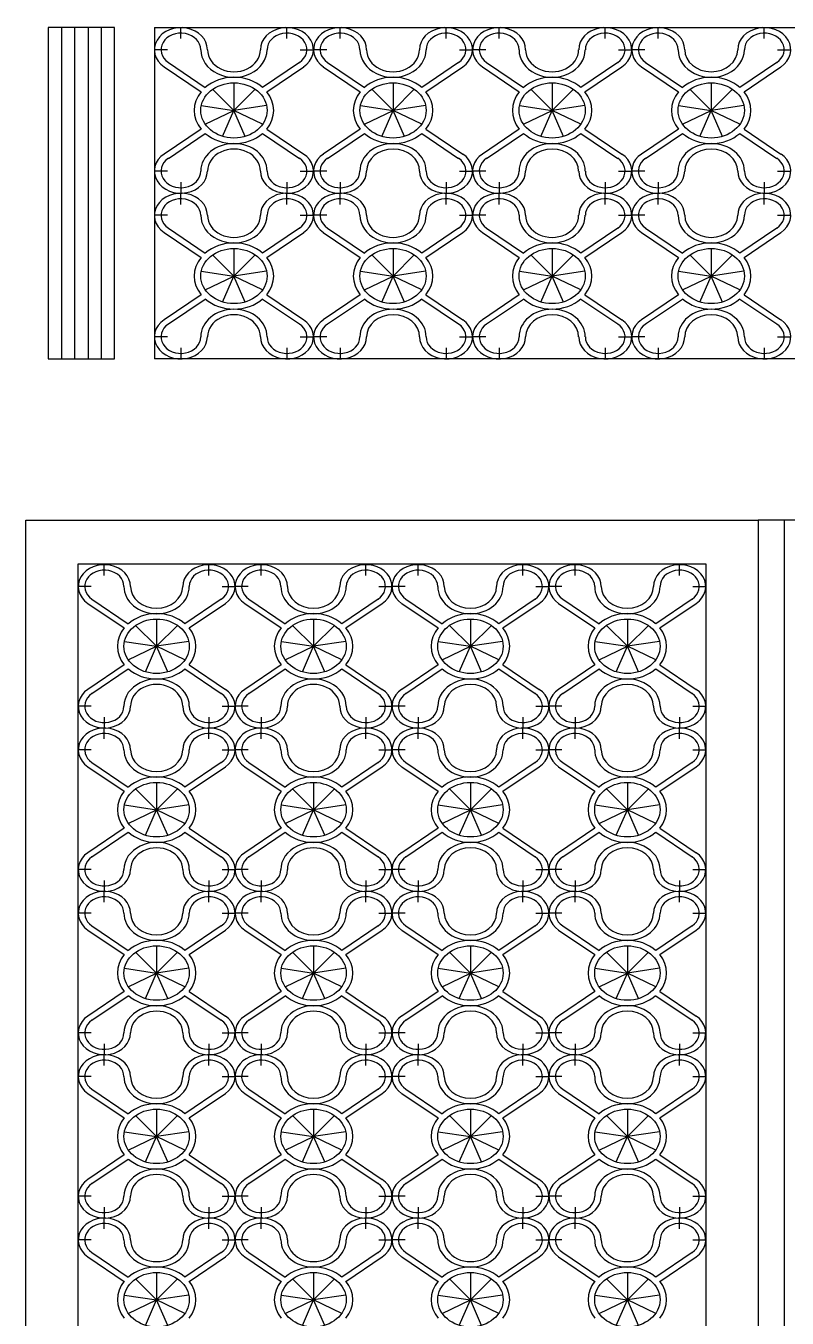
# Model space of a CAD drawing. Extents: x 12262 to 40734, y 30451 to 49613.
# Drawn here: x 34366 to 35240, y 32898 to 34382 of the extents above; entities that cross this region are included whole.
import ezdxf

# ---------------------------------------------------------------- set-up
doc = ezdxf.new("R2010")
doc.units = 0
doc.header["$LTSCALE"] = 0.85
doc.header["$MEASUREMENT"] = 0
doc.layers.get('0').update_dxf_attribs({"linetype": 'CONTINUOUS'})

# ---------------------------------------------------------------- blocks, each defined once
blk = doc.blocks.new('A$C53AA72E0')
for p, q in [((25.7, 2541.4), (25.7, 2161.2)), ((101.8, 2541.4), (25.7, 2541.4)), ((41, 2541.4), (41, 2161.2)), ((56.2, 2161.2), (56.2, 2541.4)), ((71.4, 2541.4), (71.4, 2161.2)), ((86.6, 2161.2), (86.6, 2541.4)), ((101.8, 2161.2), (101.8, 2541.4)), ((147.4, 2541.4), (1607.6, 2541.4)), ((147.4, 2541.4), (147.4, 2161.2)), ((177.8, 2528.8), (177.8, 2541.4)), ((299.5, 2528.8), (299.5, 2541.4)), ((360.4, 2528.8), (360.4, 2541.4)), ((482, 2528.8), (482, 2541.4)), ((542.9, 2528.8), (542.9, 2541.4)), ((664.6, 2528.8), (664.6, 2541.4)), ((725.4, 2528.8), (725.4, 2541.4)), ((847.1, 2528.8), (847.1, 2541.4)), ((162.6, 2516.1), (147.4, 2516.1)), ((314.7, 2516.1), (329.9, 2516.1)), ((345.2, 2516.1), (329.9, 2516.1)), ((497.3, 2516.1), (512.5, 2516.1)), ((527.7, 2516.1), (512.5, 2516.1)), ((679.8, 2516.1), (695, 2516.1)), ((710.2, 2516.1), (695, 2516.1)), ((862.3, 2516.1), (877.5, 2516.1)), ((158.7, 2496.4), (201, 2467.8)), ((163.5, 2501.3), (205.8, 2472.7)), ((313.9, 2501.3), (271.6, 2472.7)), ((276.4, 2467.8), (318.7, 2496.4)), ((341.2, 2496.4), (383.5, 2467.8)), ((346, 2501.3), (388.3, 2472.7)), ((496.4, 2501.3), (454.1, 2472.7)), ((458.9, 2467.8), (501.2, 2496.4)), ((523.7, 2496.4), (566, 2467.8)), ((528.5, 2501.3), (570.8, 2472.7)), ((678.9, 2501.3), (636.6, 2472.7)), ((641.4, 2467.8), (683.7, 2496.4)), ((706.2, 2496.4), (748.5, 2467.8)), ((711, 2501.3), (753.3, 2472.7)), ((861.5, 2501.3), (819.2, 2472.7)), ((823.9, 2467.8), (866.2, 2496.4)), ((238.7, 2478.1), (238.7, 2446.4)), ((421.2, 2478.1), (421.2, 2446.4)), ((603.7, 2478.1), (603.7, 2446.4)), ((786.2, 2478.1), (786.2, 2446.4)), ((214.2, 2470.7), (238.7, 2446.4)), ((263.1, 2470.7), (238.7, 2446.4)), ((396.8, 2470.7), (421.2, 2446.4)), ((445.6, 2470.7), (421.2, 2446.4)), ((579.3, 2470.7), (603.7, 2446.4)), ((628.2, 2470.7), (603.7, 2446.4)), ((761.8, 2470.7), (786.2, 2446.4)), ((810.7, 2470.7), (786.2, 2446.4)), ((201.2, 2451.9), (238.7, 2446.4)), ((276.1, 2451.9), (238.7, 2446.4)), ((383.8, 2451.9), (421.2, 2446.4)), ((458.6, 2451.9), (421.2, 2446.4)), ((566.3, 2451.9), (603.7, 2446.4)), ((641.2, 2451.9), (603.7, 2446.4)), ((748.8, 2451.9), (786.2, 2446.4)), ((823.7, 2451.9), (786.2, 2446.4)), ((205.7, 2430.5), (238.7, 2446.4)), ((225.7, 2416.6), (238.7, 2446.4)), ((251.7, 2416.6), (238.7, 2446.4)), ((271.6, 2430.5), (238.7, 2446.4)), ((388.3, 2430.5), (421.2, 2446.4)), ((408.2, 2416.6), (421.2, 2446.4)), ((454.1, 2430.5), (421.2, 2446.4)), ((434.2, 2416.6), (421.2, 2446.4)), ((570.8, 2430.5), (603.7, 2446.4)), ((590.7, 2416.6), (603.7, 2446.4)), ((616.7, 2416.6), (603.7, 2446.4)), ((636.7, 2430.5), (603.7, 2446.4)), ((753.3, 2430.5), (786.2, 2446.4)), ((773.2, 2416.6), (786.2, 2446.4)), ((819.2, 2430.5), (786.2, 2446.4)), ((799.2, 2416.6), (786.2, 2446.4)), ((201, 2425), (158.7, 2396.3)), ((163.5, 2391.4), (205.8, 2420)), ((271.6, 2420), (313.9, 2391.4)), ((276.4, 2425), (318.7, 2396.3)), ((383.5, 2425), (341.2, 2396.3)), ((346, 2391.4), (388.3, 2420)), ((454.1, 2420), (496.4, 2391.4)), ((458.9, 2425), (501.2, 2396.3)), ((566, 2425), (523.7, 2396.3)), ((528.5, 2391.4), (570.8, 2420)), ((636.6, 2420), (678.9, 2391.4)), ((641.4, 2425), (683.7, 2396.3)), ((748.5, 2425), (706.2, 2396.3)), ((711, 2391.4), (753.3, 2420)), ((819.2, 2420), (861.5, 2391.4)), ((823.9, 2425), (866.2, 2396.3)), ((162.6, 2376.7), (147.4, 2376.7)), ((314.7, 2376.7), (329.9, 2376.7)), ((345.2, 2376.7), (329.9, 2376.7)), ((497.3, 2376.7), (512.5, 2376.7)), ((527.7, 2376.7), (512.5, 2376.7)), ((679.8, 2376.7), (695, 2376.7)), ((710.2, 2376.7), (695, 2376.7)), ((862.3, 2376.7), (877.5, 2376.7)), ((177.8, 2364), (177.8, 2351.3)), ((299.5, 2364), (299.5, 2351.3)), ((360.4, 2364), (360.4, 2351.3)), ((482, 2364), (482, 2351.3)), ((542.9, 2364), (542.9, 2351.3)), ((664.6, 2364), (664.6, 2351.3)), ((725.4, 2364), (725.4, 2351.3)), ((847.1, 2364), (847.1, 2351.3)), ((177.8, 2338.6), (177.8, 2351.3)), ((299.5, 2338.6), (299.5, 2351.3)), ((360.4, 2338.6), (360.4, 2351.3)), ((482, 2338.6), (482, 2351.3)), ((542.9, 2338.6), (542.9, 2351.3)), ((664.6, 2338.6), (664.6, 2351.3)), ((725.4, 2338.6), (725.4, 2351.3)), ((847.1, 2338.6), (847.1, 2351.3)), ((162.6, 2326), (147.4, 2326)), ((314.7, 2326), (329.9, 2326)), ((345.2, 2326), (329.9, 2326)), ((497.3, 2326), (512.5, 2326)), ((527.7, 2326), (512.5, 2326)), ((679.8, 2326), (695, 2326)), ((710.2, 2326), (695, 2326)), ((862.3, 2326), (877.5, 2326)), ((158.7, 2306.3), (201, 2277.7)), ((163.5, 2311.2), (205.8, 2282.6)), ((313.9, 2311.2), (271.6, 2282.6)), ((276.4, 2277.7), (318.7, 2306.3)), ((341.2, 2306.3), (383.5, 2277.7)), ((346, 2311.2), (388.3, 2282.6)), ((496.4, 2311.2), (454.1, 2282.6)), ((458.9, 2277.7), (501.2, 2306.3)), ((523.7, 2306.3), (566, 2277.7)), ((528.5, 2311.2), (570.8, 2282.6)), ((678.9, 2311.2), (636.6, 2282.6)), ((641.4, 2277.7), (683.7, 2306.3)), ((706.2, 2306.3), (748.5, 2277.7)), ((711, 2311.2), (753.3, 2282.6)), ((861.5, 2311.2), (819.2, 2282.6)), ((823.9, 2277.7), (866.2, 2306.3)), ((238.7, 2287.9), (238.7, 2256.3)), ((421.2, 2287.9), (421.2, 2256.3)), ((603.7, 2287.9), (603.7, 2256.3)), ((786.2, 2287.9), (786.2, 2256.3)), ((214.2, 2280.5), (238.7, 2256.3)), ((263.1, 2280.5), (238.7, 2256.3)), ((396.8, 2280.5), (421.2, 2256.3)), ((445.6, 2280.5), (421.2, 2256.3)), ((579.3, 2280.5), (603.7, 2256.3)), ((628.2, 2280.5), (603.7, 2256.3)), ((761.8, 2280.5), (786.2, 2256.3)), ((810.7, 2280.5), (786.2, 2256.3)), ((201.2, 2261.8), (238.7, 2256.3)), ((205.7, 2240.4), (238.7, 2256.3)), ((225.7, 2226.5), (238.7, 2256.3)), ((276.1, 2261.8), (238.7, 2256.3)), ((271.6, 2240.4), (238.7, 2256.3)), ((251.7, 2226.5), (238.7, 2256.3)), ((383.8, 2261.8), (421.2, 2256.3)), ((388.3, 2240.4), (421.2, 2256.3)), ((408.2, 2226.5), (421.2, 2256.3)), ((458.6, 2261.8), (421.2, 2256.3)), ((454.1, 2240.4), (421.2, 2256.3)), ((434.2, 2226.5), (421.2, 2256.3)), ((566.3, 2261.8), (603.7, 2256.3)), ((570.8, 2240.4), (603.7, 2256.3)), ((590.7, 2226.5), (603.7, 2256.3)), ((641.2, 2261.8), (603.7, 2256.3)), ((636.7, 2240.4), (603.7, 2256.3)), ((616.7, 2226.5), (603.7, 2256.3)), ((748.8, 2261.8), (786.2, 2256.3)), ((753.3, 2240.4), (786.2, 2256.3)), ((773.2, 2226.5), (786.2, 2256.3)), ((823.7, 2261.8), (786.2, 2256.3)), ((819.2, 2240.4), (786.2, 2256.3)), ((799.2, 2226.5), (786.2, 2256.3)), ((201, 2234.8), (158.7, 2206.2)), ((163.5, 2201.3), (205.8, 2229.9)), ((271.6, 2229.9), (313.9, 2201.3)), ((276.4, 2234.8), (318.7, 2206.2)), ((383.5, 2234.8), (341.2, 2206.2)), ((346, 2201.3), (388.3, 2229.9)), ((454.1, 2229.9), (496.4, 2201.3)), ((458.9, 2234.8), (501.2, 2206.2)), ((566, 2234.8), (523.7, 2206.2)), ((528.5, 2201.3), (570.8, 2229.9)), ((636.6, 2229.9), (678.9, 2201.3)), ((641.4, 2234.8), (683.7, 2206.2)), ((748.5, 2234.8), (706.2, 2206.2)), ((711, 2201.3), (753.3, 2229.9)), ((819.2, 2229.9), (861.5, 2201.3)), ((823.9, 2234.8), (866.2, 2206.2)), ((162.6, 2186.5), (147.4, 2186.5)), ((314.7, 2186.5), (329.9, 2186.5)), ((345.2, 2186.5), (329.9, 2186.5)), ((497.3, 2186.5), (512.5, 2186.5)), ((527.7, 2186.5), (512.5, 2186.5)), ((679.8, 2186.5), (695, 2186.5)), ((710.2, 2186.5), (695, 2186.5)), ((862.3, 2186.5), (877.5, 2186.5)), ((177.8, 2173.9), (177.8, 2161.2)), ((299.5, 2173.9), (299.5, 2161.2)), ((360.4, 2173.9), (360.4, 2161.2)), ((482, 2173.9), (482, 2161.2)), ((542.9, 2173.9), (542.9, 2161.2)), ((664.6, 2173.9), (664.6, 2161.2)), ((725.4, 2173.9), (725.4, 2161.2)), ((847.1, 2173.9), (847.1, 2161.2)), ((25.7, 2161.2), (101.8, 2161.2)), ((1607.6, 2161.2), (147.4, 2161.2)), ((0, 0), (0, 1976.1)), ((0, 1976.1), (840, 1976.1)), ((840, 1976.1), (840, 0)), ((1740, 1976.1), (840, 1976.1)), ((870, 1976.1), (870, 0)), ((60, 50), (60, 1926.1)), ((60, 1926.1), (780, 1926.1)), ((90, 1912.5), (90, 1925)), ((210, 1912.5), (210, 1925)), ((270, 1912.5), (270, 1925)), ((390, 1912.5), (390, 1925)), ((450, 1912.5), (450, 1925)), ((570, 1912.5), (570, 1925)), ((630, 1912.5), (630, 1925)), ((750, 1912.5), (750, 1925)), ((780, 1926.1), (780, 50)), ((75, 1900), (60, 1900)), ((225, 1900), (240, 1900)), ((255, 1900), (240, 1900)), ((405, 1900), (420, 1900)), ((435, 1900), (420, 1900)), ((585, 1900), (600, 1900)), ((615, 1900), (600, 1900)), ((765, 1900), (780, 1900)), ((75.8, 1885.4), (117.5, 1857.2)), ((224.2, 1885.4), (182.5, 1857.2)), ((255.8, 1885.4), (297.5, 1857.2)), ((404.2, 1885.4), (362.5, 1857.2)), ((435.8, 1885.4), (477.5, 1857.2)), ((584.2, 1885.4), (542.5, 1857.2)), ((615.8, 1885.4), (657.5, 1857.2)), ((764.2, 1885.4), (722.5, 1857.2)), ((71.1, 1880.6), (112.8, 1852.4)), ((187.2, 1852.4), (228.9, 1880.6)), ((251.1, 1880.6), (292.8, 1852.4)), ((367.2, 1852.4), (408.9, 1880.6)), ((431.1, 1880.6), (472.8, 1852.4)), ((547.2, 1852.4), (588.9, 1880.6)), ((611.1, 1880.6), (652.8, 1852.4)), ((727.2, 1852.4), (768.9, 1880.6)), ((125.9, 1855.2), (150, 1831.3)), ((150, 1862.5), (150, 1831.3)), ((174.1, 1855.2), (150, 1831.3)), ((305.9, 1855.2), (330, 1831.3)), ((330, 1862.5), (330, 1831.3)), ((354.1, 1855.2), (330, 1831.3)), ((485.9, 1855.2), (510, 1831.3)), ((510, 1862.5), (510, 1831.3)), ((534.1, 1855.2), (510, 1831.3)), ((665.9, 1855.2), (690, 1831.3)), ((690, 1862.5), (690, 1831.3)), ((714.1, 1855.2), (690, 1831.3)), ((113.1, 1836.7), (150, 1831.3)), ((117.5, 1815.6), (150, 1831.3)), ((137.2, 1801.9), (150, 1831.3)), ((186.9, 1836.7), (150, 1831.3)), ((182.5, 1815.6), (150, 1831.3)), ((162.8, 1801.9), (150, 1831.3)), ((293.1, 1836.7), (330, 1831.3)), ((297.5, 1815.6), (330, 1831.3)), ((317.2, 1801.9), (330, 1831.3)), ((366.9, 1836.7), (330, 1831.3)), ((342.8, 1801.9), (330, 1831.3)), ((362.5, 1815.6), (330, 1831.3)), ((473.1, 1836.7), (510, 1831.3)), ((477.5, 1815.6), (510, 1831.3)), ((497.2, 1801.9), (510, 1831.3)), ((546.9, 1836.7), (510, 1831.3)), ((522.8, 1801.9), (510, 1831.3)), ((542.5, 1815.6), (510, 1831.3)), ((653.1, 1836.7), (690, 1831.3)), ((657.5, 1815.6), (690, 1831.3)), ((677.2, 1801.9), (690, 1831.3)), ((726.9, 1836.7), (690, 1831.3)), ((702.8, 1801.9), (690, 1831.3)), ((722.5, 1815.6), (690, 1831.3)), ((112.8, 1810.1), (71.1, 1781.9)), ((187.2, 1810.1), (228.9, 1781.9)), ((292.8, 1810.1), (251.1, 1781.9)), ((367.2, 1810.1), (408.9, 1781.9)), ((472.8, 1810.1), (431.1, 1781.9)), ((547.2, 1810.1), (588.9, 1781.9)), ((652.8, 1810.1), (611.1, 1781.9)), ((727.2, 1810.1), (768.9, 1781.9)), ((75.8, 1777.1), (117.5, 1805.3)), ((182.5, 1805.3), (224.2, 1777.1)), ((255.8, 1777.1), (297.5, 1805.3)), ((362.5, 1805.3), (404.2, 1777.1)), ((435.8, 1777.1), (477.5, 1805.3)), ((542.5, 1805.3), (584.2, 1777.1)), ((615.8, 1777.1), (657.5, 1805.3)), ((722.5, 1805.3), (764.2, 1777.1)), ((75, 1762.5), (60, 1762.5)), ((225, 1762.5), (240, 1762.5)), ((255, 1762.5), (240, 1762.5)), ((405, 1762.5), (420, 1762.5)), ((435, 1762.5), (420, 1762.5)), ((585, 1762.5), (600, 1762.5)), ((615, 1762.5), (600, 1762.5)), ((765, 1762.5), (780, 1762.5)), ((90, 1750), (90, 1737.5)), ((90, 1725), (90, 1737.5)), ((210, 1750), (210, 1737.5)), ((210, 1725), (210, 1737.5)), ((270, 1750), (270, 1737.5)), ((270, 1725), (270, 1737.5)), ((390, 1750), (390, 1737.5)), ((390, 1725), (390, 1737.5)), ((450, 1750), (450, 1737.5)), ((450, 1725), (450, 1737.5)), ((570, 1750), (570, 1737.5)), ((570, 1725), (570, 1737.5)), ((630, 1750), (630, 1737.5)), ((630, 1725), (630, 1737.5)), ((750, 1750), (750, 1737.5)), ((750, 1725), (750, 1737.5)), ((75, 1712.5), (60, 1712.5)), ((225, 1712.5), (240, 1712.5)), ((255, 1712.5), (240, 1712.5)), ((405, 1712.5), (420, 1712.5)), ((435, 1712.5), (420, 1712.5)), ((585, 1712.5), (600, 1712.5)), ((615, 1712.5), (600, 1712.5)), ((765, 1712.5), (780, 1712.5)), ((71.1, 1693.1), (112.8, 1664.9)), ((75.8, 1697.9), (117.5, 1669.7)), ((224.2, 1697.9), (182.5, 1669.7)), ((187.2, 1664.9), (228.9, 1693.1)), ((251.1, 1693.1), (292.8, 1664.9)), ((255.8, 1697.9), (297.5, 1669.7)), ((404.2, 1697.9), (362.5, 1669.7)), ((367.2, 1664.9), (408.9, 1693.1)), ((431.1, 1693.1), (472.8, 1664.9)), ((435.8, 1697.9), (477.5, 1669.7)), ((584.2, 1697.9), (542.5, 1669.7)), ((547.2, 1664.9), (588.9, 1693.1)), ((611.1, 1693.1), (652.8, 1664.9)), ((615.8, 1697.9), (657.5, 1669.7)), ((764.2, 1697.9), (722.5, 1669.7)), ((727.2, 1664.9), (768.9, 1693.1)), ((125.9, 1667.7), (150, 1643.8)), ((150, 1675), (150, 1643.8)), ((174.1, 1667.7), (150, 1643.8)), ((305.9, 1667.7), (330, 1643.8)), ((330, 1675), (330, 1643.8)), ((354.1, 1667.7), (330, 1643.8)), ((485.9, 1667.7), (510, 1643.8)), ((510, 1675), (510, 1643.8)), ((534.1, 1667.7), (510, 1643.8)), ((665.9, 1667.7), (690, 1643.8)), ((690, 1675), (690, 1643.8)), ((714.1, 1667.7), (690, 1643.8)), ((113.1, 1649.2), (150, 1643.8)), ((186.9, 1649.2), (150, 1643.8)), ((293.1, 1649.2), (330, 1643.8)), ((366.9, 1649.2), (330, 1643.8)), ((473.1, 1649.2), (510, 1643.8)), ((546.9, 1649.2), (510, 1643.8)), ((653.1, 1649.2), (690, 1643.8)), ((726.9, 1649.2), (690, 1643.8)), ((117.5, 1628.1), (150, 1643.8)), ((137.2, 1614.4), (150, 1643.8)), ((182.5, 1628.1), (150, 1643.8)), ((162.8, 1614.4), (150, 1643.8)), ((297.5, 1628.1), (330, 1643.8)), ((317.2, 1614.4), (330, 1643.8)), ((342.8, 1614.4), (330, 1643.8)), ((362.5, 1628.1), (330, 1643.8)), ((477.5, 1628.1), (510, 1643.8)), ((497.2, 1614.4), (510, 1643.8)), ((522.8, 1614.4), (510, 1643.8)), ((542.5, 1628.1), (510, 1643.8)), ((657.5, 1628.1), (690, 1643.8)), ((677.2, 1614.4), (690, 1643.8)), ((702.8, 1614.4), (690, 1643.8)), ((722.5, 1628.1), (690, 1643.8)), ((112.8, 1622.6), (71.1, 1594.4)), ((75.8, 1589.6), (117.5, 1617.8)), ((182.5, 1617.8), (224.2, 1589.6)), ((187.2, 1622.6), (228.9, 1594.4)), ((292.8, 1622.6), (251.1, 1594.4)), ((255.8, 1589.6), (297.5, 1617.8)), ((362.5, 1617.8), (404.2, 1589.6)), ((367.2, 1622.6), (408.9, 1594.4)), ((472.8, 1622.6), (431.1, 1594.4)), ((435.8, 1589.6), (477.5, 1617.8)), ((542.5, 1617.8), (584.2, 1589.6)), ((547.2, 1622.6), (588.9, 1594.4)), ((652.8, 1622.6), (611.1, 1594.4)), ((615.8, 1589.6), (657.5, 1617.8)), ((722.5, 1617.8), (764.2, 1589.6)), ((727.2, 1622.6), (768.9, 1594.4)), ((75, 1575), (60, 1575)), ((225, 1575), (240, 1575)), ((255, 1575), (240, 1575)), ((405, 1575), (420, 1575)), ((435, 1575), (420, 1575)), ((585, 1575), (600, 1575)), ((615, 1575), (600, 1575)), ((765, 1575), (780, 1575)), ((90, 1562.5), (90, 1550)), ((210, 1562.5), (210, 1550)), ((270, 1562.5), (270, 1550)), ((390, 1562.5), (390, 1550)), ((450, 1562.5), (450, 1550)), ((570, 1562.5), (570, 1550)), ((630, 1562.5), (630, 1550)), ((750, 1562.5), (750, 1550)), ((90, 1537.5), (90, 1550)), ((210, 1537.5), (210, 1550)), ((270, 1537.5), (270, 1550)), ((390, 1537.5), (390, 1550)), ((450, 1537.5), (450, 1550)), ((570, 1537.5), (570, 1550)), ((630, 1537.5), (630, 1550)), ((750, 1537.5), (750, 1550)), ((75, 1525), (60, 1525)), ((225, 1525), (240, 1525)), ((255, 1525), (240, 1525)), ((405, 1525), (420, 1525)), ((435, 1525), (420, 1525)), ((585, 1525), (600, 1525)), ((615, 1525), (600, 1525)), ((765, 1525), (780, 1525)), ((71.1, 1505.6), (112.8, 1477.4)), ((75.8, 1510.4), (117.5, 1482.2)), ((224.2, 1510.4), (182.5, 1482.2)), ((187.2, 1477.4), (228.9, 1505.6)), ((251.1, 1505.6), (292.8, 1477.4)), ((255.8, 1510.4), (297.5, 1482.2)), ((404.2, 1510.4), (362.5, 1482.2)), ((367.2, 1477.4), (408.9, 1505.6)), ((431.1, 1505.6), (472.8, 1477.4)), ((435.8, 1510.4), (477.5, 1482.2)), ((584.2, 1510.4), (542.5, 1482.2)), ((547.2, 1477.4), (588.9, 1505.6)), ((611.1, 1505.6), (652.8, 1477.4)), ((615.8, 1510.4), (657.5, 1482.2)), ((764.2, 1510.4), (722.5, 1482.2)), ((727.2, 1477.4), (768.9, 1505.6)), ((150, 1487.5), (150, 1456.3)), ((330, 1487.5), (330, 1456.3)), ((510, 1487.5), (510, 1456.3)), ((690, 1487.5), (690, 1456.3)), ((125.9, 1480.2), (150, 1456.3)), ((174.1, 1480.2), (150, 1456.3)), ((305.9, 1480.2), (330, 1456.3)), ((354.1, 1480.2), (330, 1456.3)), ((485.9, 1480.2), (510, 1456.3)), ((534.1, 1480.2), (510, 1456.3)), ((665.9, 1480.2), (690, 1456.3)), ((714.1, 1480.2), (690, 1456.3)), ((113.1, 1461.7), (150, 1456.3)), ((117.5, 1440.6), (150, 1456.3)), ((137.2, 1426.9), (150, 1456.3)), ((186.9, 1461.7), (150, 1456.3)), ((182.5, 1440.6), (150, 1456.3)), ((162.8, 1426.9), (150, 1456.3)), ((293.1, 1461.7), (330, 1456.3)), ((297.5, 1440.6), (330, 1456.3)), ((317.2, 1426.9), (330, 1456.3)), ((366.9, 1461.7), (330, 1456.3)), ((342.8, 1426.9), (330, 1456.3)), ((362.5, 1440.6), (330, 1456.3)), ((473.1, 1461.7), (510, 1456.3)), ((477.5, 1440.6), (510, 1456.3)), ((497.2, 1426.9), (510, 1456.3)), ((546.9, 1461.7), (510, 1456.3)), ((522.8, 1426.9), (510, 1456.3)), ((542.5, 1440.6), (510, 1456.3)), ((653.1, 1461.7), (690, 1456.3)), ((657.5, 1440.6), (690, 1456.3)), ((677.2, 1426.9), (690, 1456.3)), ((726.9, 1461.7), (690, 1456.3)), ((702.8, 1426.9), (690, 1456.3)), ((722.5, 1440.6), (690, 1456.3)), ((112.8, 1435.1), (71.1, 1406.9)), ((75.8, 1402.1), (117.5, 1430.3)), ((182.5, 1430.3), (224.2, 1402.1)), ((187.2, 1435.1), (228.9, 1406.9)), ((292.8, 1435.1), (251.1, 1406.9)), ((255.8, 1402.1), (297.5, 1430.3)), ((362.5, 1430.3), (404.2, 1402.1)), ((367.2, 1435.1), (408.9, 1406.9)), ((472.8, 1435.1), (431.1, 1406.9)), ((435.8, 1402.1), (477.5, 1430.3)), ((542.5, 1430.3), (584.2, 1402.1)), ((547.2, 1435.1), (588.9, 1406.9)), ((652.8, 1435.1), (611.1, 1406.9)), ((615.8, 1402.1), (657.5, 1430.3)), ((722.5, 1430.3), (764.2, 1402.1)), ((727.2, 1435.1), (768.9, 1406.9)), ((75, 1387.5), (60, 1387.5)), ((225, 1387.5), (240, 1387.5)), ((255, 1387.5), (240, 1387.5)), ((405, 1387.5), (420, 1387.5)), ((435, 1387.5), (420, 1387.5)), ((585, 1387.5), (600, 1387.5)), ((615, 1387.5), (600, 1387.5)), ((765, 1387.5), (780, 1387.5)), ((90, 1375), (90, 1362.5)), ((210, 1375), (210, 1362.5)), ((270, 1375), (270, 1362.5)), ((390, 1375), (390, 1362.5)), ((450, 1375), (450, 1362.5)), ((570, 1375), (570, 1362.5)), ((630, 1375), (630, 1362.5)), ((750, 1375), (750, 1362.5)), ((90, 1350), (90, 1362.5)), ((210, 1350), (210, 1362.5)), ((270, 1350), (270, 1362.5)), ((390, 1350), (390, 1362.5)), ((450, 1350), (450, 1362.5)), ((570, 1350), (570, 1362.5)), ((630, 1350), (630, 1362.5)), ((750, 1350), (750, 1362.5)), ((75, 1337.5), (60, 1337.5)), ((225, 1337.5), (240, 1337.5)), ((255, 1337.5), (240, 1337.5)), ((405, 1337.5), (420, 1337.5)), ((435, 1337.5), (420, 1337.5)), ((585, 1337.5), (600, 1337.5)), ((615, 1337.5), (600, 1337.5)), ((765, 1337.5), (780, 1337.5)), ((75.8, 1322.9), (117.5, 1294.7)), ((224.2, 1322.9), (182.5, 1294.7)), ((255.8, 1322.9), (297.5, 1294.7)), ((404.2, 1322.9), (362.5, 1294.7)), ((435.8, 1322.9), (477.5, 1294.7)), ((584.2, 1322.9), (542.5, 1294.7)), ((615.8, 1322.9), (657.5, 1294.7)), ((764.2, 1322.9), (722.5, 1294.7)), ((71.1, 1318.1), (112.8, 1289.9)), ((187.2, 1289.9), (228.9, 1318.1)), ((251.1, 1318.1), (292.8, 1289.9)), ((367.2, 1289.9), (408.9, 1318.1)), ((431.1, 1318.1), (472.8, 1289.9)), ((547.2, 1289.9), (588.9, 1318.1)), ((611.1, 1318.1), (652.8, 1289.9)), ((727.2, 1289.9), (768.9, 1318.1)), ((125.9, 1292.7), (150, 1268.8)), ((150, 1300), (150, 1268.8)), ((174.1, 1292.7), (150, 1268.8)), ((305.9, 1292.7), (330, 1268.8)), ((330, 1300), (330, 1268.8)), ((354.1, 1292.7), (330, 1268.8)), ((485.9, 1292.7), (510, 1268.8)), ((510, 1300), (510, 1268.8)), ((534.1, 1292.7), (510, 1268.8)), ((665.9, 1292.7), (690, 1268.8)), ((690, 1300), (690, 1268.8)), ((714.1, 1292.7), (690, 1268.8)), ((113.1, 1274.2), (150, 1268.8)), ((117.5, 1253.1), (150, 1268.8)), ((137.2, 1239.4), (150, 1268.8)), ((186.9, 1274.2), (150, 1268.8)), ((182.5, 1253.1), (150, 1268.8)), ((162.8, 1239.4), (150, 1268.8)), ((293.1, 1274.2), (330, 1268.8)), ((297.5, 1253.1), (330, 1268.8)), ((317.2, 1239.4), (330, 1268.8)), ((366.9, 1274.2), (330, 1268.8)), ((342.8, 1239.4), (330, 1268.8)), ((362.5, 1253.1), (330, 1268.8)), ((473.1, 1274.2), (510, 1268.8)), ((477.5, 1253.1), (510, 1268.8)), ((497.2, 1239.4), (510, 1268.8)), ((546.9, 1274.2), (510, 1268.8)), ((522.8, 1239.4), (510, 1268.8)), ((542.5, 1253.1), (510, 1268.8)), ((653.1, 1274.2), (690, 1268.8)), ((657.5, 1253.1), (690, 1268.8)), ((677.2, 1239.4), (690, 1268.8)), ((726.9, 1274.2), (690, 1268.8)), ((702.8, 1239.4), (690, 1268.8)), ((722.5, 1253.1), (690, 1268.8)), ((112.8, 1247.6), (71.1, 1219.4)), ((187.2, 1247.6), (228.9, 1219.4)), ((292.8, 1247.6), (251.1, 1219.4)), ((367.2, 1247.6), (408.9, 1219.4)), ((472.8, 1247.6), (431.1, 1219.4)), ((547.2, 1247.6), (588.9, 1219.4)), ((652.8, 1247.6), (611.1, 1219.4)), ((727.2, 1247.6), (768.9, 1219.4)), ((75.8, 1214.6), (117.5, 1242.8)), ((182.5, 1242.8), (224.2, 1214.6)), ((255.8, 1214.6), (297.5, 1242.8)), ((362.5, 1242.8), (404.2, 1214.6)), ((435.8, 1214.6), (477.5, 1242.8)), ((542.5, 1242.8), (584.2, 1214.6)), ((615.8, 1214.6), (657.5, 1242.8)), ((722.5, 1242.8), (764.2, 1214.6)), ((75, 1200), (60, 1200)), ((90, 1187.5), (90, 1175)), ((210, 1187.5), (210, 1175)), ((225, 1200), (240, 1200)), ((255, 1200), (240, 1200)), ((270, 1187.5), (270, 1175)), ((390, 1187.5), (390, 1175)), ((405, 1200), (420, 1200)), ((435, 1200), (420, 1200)), ((450, 1187.5), (450, 1175)), ((570, 1187.5), (570, 1175)), ((585, 1200), (600, 1200)), ((615, 1200), (600, 1200)), ((630, 1187.5), (630, 1175)), ((750, 1187.5), (750, 1175)), ((765, 1200), (780, 1200)), ((90, 1162.5), (90, 1175)), ((210, 1162.5), (210, 1175)), ((270, 1162.5), (270, 1175)), ((390, 1162.5), (390, 1175)), ((450, 1162.5), (450, 1175)), ((570, 1162.5), (570, 1175)), ((630, 1162.5), (630, 1175)), ((750, 1162.5), (750, 1175)), ((75, 1150), (60, 1150)), ((225, 1150), (240, 1150)), ((255, 1150), (240, 1150)), ((405, 1150), (420, 1150)), ((435, 1150), (420, 1150)), ((585, 1150), (600, 1150)), ((615, 1150), (600, 1150)), ((765, 1150), (780, 1150)), ((71.1, 1130.6), (112.8, 1102.4)), ((75.8, 1135.4), (117.5, 1107.2)), ((224.2, 1135.4), (182.5, 1107.2)), ((187.2, 1102.4), (228.9, 1130.6)), ((251.1, 1130.6), (292.8, 1102.4)), ((255.8, 1135.4), (297.5, 1107.2)), ((404.2, 1135.4), (362.5, 1107.2)), ((367.2, 1102.4), (408.9, 1130.6)), ((431.1, 1130.6), (472.8, 1102.4)), ((435.8, 1135.4), (477.5, 1107.2)), ((584.2, 1135.4), (542.5, 1107.2)), ((547.2, 1102.4), (588.9, 1130.6)), ((611.1, 1130.6), (652.8, 1102.4)), ((615.8, 1135.4), (657.5, 1107.2)), ((764.2, 1135.4), (722.5, 1107.2)), ((727.2, 1102.4), (768.9, 1130.6)), ((150, 1112.5), (150, 1081.3)), ((330, 1112.5), (330, 1081.3)), ((510, 1112.5), (510, 1081.3)), ((690, 1112.5), (690, 1081.3)), ((125.9, 1105.2), (150, 1081.3)), ((174.1, 1105.2), (150, 1081.3)), ((305.9, 1105.2), (330, 1081.3)), ((354.1, 1105.2), (330, 1081.3)), ((485.9, 1105.2), (510, 1081.3)), ((534.1, 1105.2), (510, 1081.3)), ((665.9, 1105.2), (690, 1081.3)), ((714.1, 1105.2), (690, 1081.3)), ((113.1, 1086.7), (150, 1081.3)), ((186.9, 1086.7), (150, 1081.3)), ((293.1, 1086.7), (330, 1081.3)), ((366.9, 1086.7), (330, 1081.3)), ((473.1, 1086.7), (510, 1081.3)), ((546.9, 1086.7), (510, 1081.3)), ((653.1, 1086.7), (690, 1081.3)), ((726.9, 1086.7), (690, 1081.3)), ((117.5, 1065.6), (150, 1081.3)), ((137.2, 1051.9), (150, 1081.3)), ((182.5, 1065.6), (150, 1081.3)), ((162.8, 1051.9), (150, 1081.3)), ((297.5, 1065.6), (330, 1081.3)), ((317.2, 1051.9), (330, 1081.3)), ((342.8, 1051.9), (330, 1081.3)), ((362.5, 1065.6), (330, 1081.3)), ((477.5, 1065.6), (510, 1081.3)), ((497.2, 1051.9), (510, 1081.3)), ((522.8, 1051.9), (510, 1081.3)), ((542.5, 1065.6), (510, 1081.3)), ((657.5, 1065.6), (690, 1081.3)), ((677.2, 1051.9), (690, 1081.3)), ((722.5, 1065.6), (690, 1081.3)), ((702.8, 1051.9), (690, 1081.3))]:
    blk.add_line(p, q)
for centre, major_axis, start_param, end_param in [((177.8, 2516.1), (30.4, 0), 0, 4.030642), ((177.8, 2516.1), (22.8, 0), 0, 4.030642), ((299.5, 2516.1), (-30.4, 0), 2.252543, 6.283185), ((299.5, 2516.1), (22.8, 0), -0.889049, 3.141593), ((360.4, 2516.1), (30.4, 0), 0, 4.030642), ((360.4, 2516.1), (22.8, 0), 0, 4.030642), ((482, 2516.1), (-30.4, 0), 2.252543, 6.283185), ((482, 2516.1), (22.8, 0), -0.889049, 3.141593), ((542.9, 2516.1), (30.4, 0), 0, 4.030642), ((542.9, 2516.1), (-22.8, 0), 3.141593, 7.172235), ((664.6, 2516.1), (-30.4, 0), 2.252543, 6.283185), ((664.6, 2516.1), (22.8, 0), -0.889049, 3.141593), ((725.4, 2516.1), (30.4, 0), 0, 4.030642), ((725.4, 2516.1), (22.8, 0), 0, 4.030642), ((847.1, 2516.1), (-30.4, 0), 2.252543, 6.283185), ((847.1, 2516.1), (22.8, 0), -0.889049, 3.141593), ((238.7, 2516.1), (-38, 0), 0, 3.141593), ((238.7, 2516.1), (-30.4, 0), 0, 3.141593), ((421.2, 2516.1), (-38, 0), 0, 3.141593), ((421.2, 2516.1), (-30.4, 0), 0, 3.141593), ((603.7, 2516.1), (-38, 0), 0, 3.141593), ((603.7, 2516.1), (-30.4, 0), 0, 3.141593), ((786.2, 2516.1), (-38, 0), 0, 3.141593), ((786.2, 2516.1), (30.4, 0), 3.141593, 6.283185), ((238.7, 2446.4), (45.6, 0), 0.765177, 2.376416), ((421.2, 2446.4), (-45.6, 0), 3.90677, 5.518008), ((603.7, 2446.4), (-45.6, 0), 3.90677, 5.518008), ((786.2, 2446.4), (-45.6, 0), 3.90677, 5.518008), ((238.7, 2446.4), (45.6, 0), 2.543276, 3.73991), ((238.7, 2446.4), (-45.6, 0), 2.543276, 3.73991), ((421.2, 2446.4), (45.6, 0), 2.543276, 3.73991), ((421.2, 2446.4), (45.6, 0), -0.598317, 0.598317), ((603.7, 2446.4), (45.6, 0), 2.543276, 3.73991), ((603.7, 2446.4), (-45.6, 0), 2.543276, 3.73991), ((786.2, 2446.4), (45.6, 0), 2.543276, 3.73991), ((786.2, 2446.4), (45.6, 0), -0.598317, 0.598317), ((238.7, 2446.4), (-45.6, 0), 0.765177, 2.376416), ((421.2, 2446.4), (45.6, 0), 3.90677, 5.518008), ((603.7, 2446.4), (-45.6, 0), 0.765177, 2.376416), ((786.2, 2446.4), (45.6, 0), 3.90677, 5.518008), ((238.7, 2376.7), (-38, 0), 3.141593, 6.283185), ((421.2, 2376.7), (-38, 0), 3.141593, 6.283185), ((603.7, 2376.7), (-38, 0), 3.141593, 6.283185), ((786.2, 2376.7), (-38, 0), 3.141593, 6.283185), ((177.8, 2376.7), (30.4, 0), 2.252543, 6.283185), ((177.8, 2376.7), (22.8, 0), 2.252543, 6.283185), ((238.7, 2376.7), (30.4, 0), 0, 3.141593), ((299.5, 2376.7), (30.4, 0), 3.141593, 7.172235), ((299.5, 2376.7), (-22.8, 0), 0, 4.030642), ((360.4, 2376.7), (30.4, 0), 2.252543, 6.283185), ((360.4, 2376.7), (22.8, 0), 2.252543, 6.283185), ((421.2, 2376.7), (-30.4, 0), 3.141593, 6.283185), ((482, 2376.7), (30.4, 0), 3.141593, 7.172235), ((482, 2376.7), (-22.8, 0), 0, 4.030642), ((542.9, 2376.7), (30.4, 0), 2.252543, 6.283185), ((542.9, 2376.7), (22.8, 0), 2.252543, 6.283185), ((603.7, 2376.7), (-30.4, 0), 3.141593, 6.283185), ((664.6, 2376.7), (30.4, 0), 3.141593, 7.172235), ((664.6, 2376.7), (-22.8, 0), 0, 4.030642), ((725.4, 2376.7), (30.4, 0), 2.252543, 6.283185), ((725.4, 2376.7), (22.8, 0), 2.252543, 6.283185), ((786.2, 2376.7), (-30.4, 0), 3.141593, 6.283185), ((847.1, 2376.7), (-30.4, 0), 0, 4.030642), ((847.1, 2376.7), (-22.8, 0), 0, 4.030642), ((177.8, 2326), (30.4, 0), 0, 4.030642), ((177.8, 2326), (22.8, 0), 0, 4.030642), ((299.5, 2326), (-30.4, 0), 2.252543, 6.283185), ((299.5, 2326), (-22.8, 0), 2.252543, 6.283185), ((360.4, 2326), (30.4, 0), 0, 4.030642), ((360.4, 2326), (22.8, 0), 0, 4.030642), ((482, 2326), (-30.4, 0), 2.252543, 6.283185), ((482, 2326), (-22.8, 0), 2.252543, 6.283185), ((542.9, 2326), (30.4, 0), 0, 4.030642), ((542.9, 2326), (-22.8, 0), 3.141593, 7.172235), ((664.6, 2326), (-30.4, 0), 2.252543, 6.283185), ((664.6, 2326), (-22.8, 0), 2.252543, 6.283185), ((725.4, 2326), (30.4, 0), 0, 4.030642), ((725.4, 2326), (22.8, 0), 0, 4.030642), ((847.1, 2326), (-30.4, 0), 2.252543, 6.283185), ((847.1, 2326), (-22.8, 0), 2.252543, 6.283185), ((238.7, 2326), (-38, 0), 0, 3.141593), ((238.7, 2326), (-30.4, 0), 0, 3.141593), ((421.2, 2326), (-38, 0), 0, 3.141593), ((421.2, 2326), (-30.4, 0), 0, 3.141593), ((603.7, 2326), (-38, 0), 0, 3.141593), ((603.7, 2326), (-30.4, 0), 0, 3.141593), ((786.2, 2326), (-38, 0), 0, 3.141593), ((786.2, 2326), (30.4, 0), 3.141593, 6.283185), ((238.7, 2256.3), (-38, 0), 3.141593, 9.424778), ((238.7, 2256.3), (45.6, 0), 0.765177, 2.376416), ((421.2, 2256.3), (-38, 0), 3.141593, 9.424778), ((421.2, 2256.3), (-45.6, 0), 3.90677, 5.518008), ((603.7, 2256.3), (-38, 0), 3.141593, 9.424778), ((603.7, 2256.3), (-45.6, 0), 3.90677, 5.518008), ((786.2, 2256.3), (-38, 0), 3.141593, 9.424778), ((786.2, 2256.3), (-45.6, 0), 3.90677, 5.518008), ((238.7, 2256.3), (45.6, 0), 2.543276, 3.73991), ((238.7, 2256.3), (-45.6, 0), 2.543276, 3.73991), ((421.2, 2256.3), (45.6, 0), 2.543276, 3.73991), ((421.2, 2256.3), (45.6, 0), -0.598317, 0.598317), ((603.7, 2256.3), (45.6, 0), 2.543276, 3.73991), ((603.7, 2256.3), (-45.6, 0), 2.543276, 3.73991), ((786.2, 2256.3), (45.6, 0), 2.543276, 3.73991), ((786.2, 2256.3), (45.6, 0), -0.598317, 0.598317), ((238.7, 2256.3), (-45.6, 0), 0.765177, 2.376416), ((421.2, 2256.3), (45.6, 0), 3.90677, 5.518008), ((603.7, 2256.3), (-45.6, 0), 0.765177, 2.376416), ((786.2, 2256.3), (45.6, 0), 3.90677, 5.518008), ((238.7, 2186.5), (-38, 0), 3.141593, 6.283185), ((238.7, 2186.5), (30.4, 0), 0, 3.141593), ((421.2, 2186.5), (-38, 0), 3.141593, 6.283185), ((421.2, 2186.5), (-30.4, 0), 3.141593, 6.283185), ((603.7, 2186.5), (-38, 0), 3.141593, 6.283185), ((603.7, 2186.5), (-30.4, 0), 3.141593, 6.283185), ((786.2, 2186.5), (-38, 0), 3.141593, 6.283185), ((786.2, 2186.5), (-30.4, 0), 3.141593, 6.283185), ((177.8, 2186.5), (-30.4, 0), -0.889049, 3.141593), ((177.8, 2186.5), (22.8, 0), 2.252543, 6.283185), ((299.5, 2186.5), (30.4, 0), 3.141593, 7.172235), ((299.5, 2186.5), (-22.8, 0), 0, 4.030642), ((360.4, 2186.5), (-30.4, 0), -0.889049, 3.141593), ((360.4, 2186.5), (22.8, 0), 2.252543, 6.283185), ((482, 2186.5), (30.4, 0), 3.141593, 7.172235), ((482, 2186.5), (-22.8, 0), 0, 4.030642), ((542.9, 2186.5), (-30.4, 0), -0.889049, 3.141593), ((542.9, 2186.5), (22.8, 0), 2.252543, 6.283185), ((664.6, 2186.5), (30.4, 0), 3.141593, 7.172235), ((664.6, 2186.5), (-22.8, 0), 0, 4.030642), ((725.4, 2186.5), (-30.4, 0), -0.889049, 3.141593), ((725.4, 2186.5), (22.8, 0), 2.252543, 6.283185), ((847.1, 2186.5), (-30.4, 0), 0, 4.030642), ((847.1, 2186.5), (-22.8, 0), 0, 4.030642), ((90, 1900), (30, 0), 0, 4.030642), ((90, 1900), (22.5, 0), 0, 4.030642), ((210, 1900), (-30, 0), 2.252543, 6.283185), ((210, 1900), (-22.5, 0), 2.252543, 6.283185), ((270, 1900), (30, 0), 0, 4.030642), ((270, 1900), (22.5, 0), 0, 4.030642), ((390, 1900), (-30, 0), 2.252543, 6.283185), ((390, 1900), (-22.5, 0), 2.252543, 6.283185), ((450, 1900), (30, 0), 0, 4.030642), ((450, 1900), (22.5, 0), 0, 4.030642), ((570, 1900), (-30, 0), 2.252543, 6.283185), ((570, 1900), (-22.5, 0), 2.252543, 6.283185), ((630, 1900), (30, 0), 0, 4.030642), ((630, 1900), (22.5, 0), 0, 4.030642), ((750, 1900), (-30, 0), 2.252543, 6.283185), ((750, 1900), (-22.5, 0), 2.252543, 6.283185), ((150, 1900), (37.5, 0), 3.141593, 6.283185), ((150, 1900), (30, 0), 3.141593, 6.283185), ((330, 1900), (37.5, 0), 3.141593, 6.283185), ((330, 1900), (30, 0), 3.141593, 6.283185), ((510, 1900), (37.5, 0), 3.141593, 6.283185), ((510, 1900), (30, 0), 3.141593, 6.283185), ((690, 1900), (37.5, 0), 3.141593, 6.283185), ((690, 1900), (30, 0), 3.141593, 6.283185), ((150, 1831.3), (-45, 0), 3.90677, 5.518008), ((330, 1831.3), (-45, 0), 3.90677, 5.518008), ((510, 1831.3), (-45, 0), 3.90677, 5.518008), ((690, 1831.3), (-45, 0), 3.90677, 5.518008), ((150, 1831.3), (45, 0), 2.543276, 3.73991), ((150, 1831.3), (-45, 0), 2.543276, 3.73991), ((330, 1831.3), (45, 0), 2.543276, 3.73991), ((330, 1831.3), (-45, 0), 2.543276, 3.73991), ((510, 1831.3), (45, 0), 2.543276, 3.73991), ((510, 1831.3), (-45, 0), 2.543276, 3.73991), ((690, 1831.3), (45, 0), 2.543276, 3.73991), ((690, 1831.3), (45, 0), -0.598317, 0.598317), ((150, 1831.3), (45, 0), 3.90677, 5.518008), ((330, 1831.3), (-45, 0), 0.765177, 2.376416), ((510, 1831.3), (45, 0), 3.90677, 5.518008), ((690, 1831.3), (45, 0), 3.90677, 5.518008), ((90, 1762.5), (30, 0), 2.252543, 6.283185), ((150, 1762.5), (37.5, 0), 0, 3.141593), ((150, 1762.5), (30, 0), 0, 3.141593), ((210, 1762.5), (30, 0), 3.141593, 7.172235), ((270, 1762.5), (30, 0), 2.252543, 6.283185), ((330, 1762.5), (37.5, 0), 0, 3.141593), ((330, 1762.5), (30, 0), 0, 3.141593), ((390, 1762.5), (-30, 0), 0, 4.030642), ((450, 1762.5), (30, 0), 2.252543, 6.283185), ((510, 1762.5), (37.5, 0), 0, 3.141593), ((510, 1762.5), (-30, 0), 3.141593, 6.283185), ((570, 1762.5), (-30, 0), 0, 4.030642), ((630, 1762.5), (30, 0), 2.252543, 6.283185), ((690, 1762.5), (37.5, 0), 0, 3.141593), ((690, 1762.5), (-30, 0), 3.141593, 6.283185), ((750, 1762.5), (-30, 0), 0, 4.030642), ((90, 1762.5), (22.5, 0), 2.252543, 6.283185), ((210, 1762.5), (-22.5, 0), 0, 4.030642), ((270, 1762.5), (22.5, 0), 2.252543, 6.283185), ((390, 1762.5), (-22.5, 0), 0, 4.030642), ((450, 1762.5), (22.5, 0), 2.252543, 6.283185), ((570, 1762.5), (-22.5, 0), 0, 4.030642), ((630, 1762.5), (22.5, 0), 2.252543, 6.283185), ((750, 1762.5), (-22.5, 0), 0, 4.030642), ((90, 1712.5), (30, 0), 0, 4.030642), ((210, 1712.5), (-30, 0), 2.252543, 6.283185), ((270, 1712.5), (30, 0), 0, 4.030642), ((390, 1712.5), (-30, 0), 2.252543, 6.283185), ((450, 1712.5), (30, 0), 0, 4.030642), ((570, 1712.5), (-30, 0), 2.252543, 6.283185), ((630, 1712.5), (30, 0), 0, 4.030642), ((750, 1712.5), (-30, 0), 2.252543, 6.283185), ((90, 1712.5), (22.5, 0), 0, 4.030642), ((210, 1712.5), (-22.5, 0), 2.252543, 6.283185), ((270, 1712.5), (22.5, 0), 0, 4.030642), ((390, 1712.5), (-22.5, 0), 2.252543, 6.283185), ((450, 1712.5), (22.5, 0), 0, 4.030642), ((570, 1712.5), (-22.5, 0), 2.252543, 6.283185), ((630, 1712.5), (22.5, 0), 0, 4.030642), ((750, 1712.5), (-22.5, 0), 2.252543, 6.283185), ((150, 1712.5), (37.5, 0), 3.141593, 6.283185), ((150, 1712.5), (30, 0), 3.141593, 6.283185), ((330, 1712.5), (37.5, 0), 3.141593, 6.283185), ((330, 1712.5), (30, 0), 3.141593, 6.283185), ((510, 1712.5), (37.5, 0), 3.141593, 6.283185), ((510, 1712.5), (30, 0), 3.141593, 6.283185), ((690, 1712.5), (37.5, 0), 3.141593, 6.283185), ((690, 1712.5), (30, 0), 3.141593, 6.283185), ((150, 1643.8), (-45, 0), 3.90677, 5.518008), ((330, 1643.8), (-45, 0), 3.90677, 5.518008), ((510, 1643.8), (-45, 0), 3.90677, 5.518008), ((690, 1643.8), (-45, 0), 3.90677, 5.518008), ((150, 1643.8), (45, 0), 2.543276, 3.73991), ((150, 1643.8), (-45, 0), 2.543276, 3.73991), ((330, 1643.8), (45, 0), 2.543276, 3.73991), ((330, 1643.8), (-45, 0), 2.543276, 3.73991), ((510, 1643.8), (45, 0), 2.543276, 3.73991), ((510, 1643.8), (-45, 0), 2.543276, 3.73991), ((690, 1643.8), (45, 0), 2.543276, 3.73991), ((690, 1643.8), (45, 0), -0.598317, 0.598317), ((150, 1643.8), (45, 0), 3.90677, 5.518008), ((330, 1643.8), (-45, 0), 0.765177, 2.376416), ((510, 1643.8), (45, 0), 3.90677, 5.518008), ((690, 1643.8), (45, 0), 3.90677, 5.518008), ((150, 1575), (37.5, 0), 0, 3.141593), ((330, 1575), (37.5, 0), 0, 3.141593), ((510, 1575), (37.5, 0), 0, 3.141593), ((690, 1575), (37.5, 0), 0, 3.141593), ((90, 1575), (30, 0), 2.252543, 6.283185), ((90, 1575), (22.5, 0), 2.252543, 6.283185), ((150, 1575), (30, 0), 0, 3.141593), ((210, 1575), (30, 0), 3.141593, 7.172235), ((210, 1575), (-22.5, 0), 0, 4.030642), ((270, 1575), (30, 0), 2.252543, 6.283185), ((270, 1575), (22.5, 0), 2.252543, 6.283185), ((330, 1575), (30, 0), 0, 3.141593), ((390, 1575), (-30, 0), 0, 4.030642), ((390, 1575), (-22.5, 0), 0, 4.030642), ((450, 1575), (30, 0), 2.252543, 6.283185), ((450, 1575), (22.5, 0), 2.252543, 6.283185), ((510, 1575), (-30, 0), 3.141593, 6.283185), ((570, 1575), (-30, 0), 0, 4.030642), ((570, 1575), (-22.5, 0), 0, 4.030642), ((630, 1575), (30, 0), 2.252543, 6.283185), ((630, 1575), (22.5, 0), 2.252543, 6.283185), ((690, 1575), (-30, 0), 3.141593, 6.283185), ((750, 1575), (-30, 0), 0, 4.030642), ((750, 1575), (-22.5, 0), 0, 4.030642), ((90, 1525), (30, 0), 0, 4.030642), ((90, 1525), (22.5, 0), 0, 4.030642), ((210, 1525), (-30, 0), 2.252543, 6.283185), ((210, 1525), (-22.5, 0), 2.252543, 6.283185), ((270, 1525), (30, 0), 0, 4.030642), ((270, 1525), (22.5, 0), 0, 4.030642), ((390, 1525), (-30, 0), 2.252543, 6.283185), ((390, 1525), (-22.5, 0), 2.252543, 6.283185), ((450, 1525), (30, 0), 0, 4.030642), ((450, 1525), (22.5, 0), 0, 4.030642), ((570, 1525), (-30, 0), 2.252543, 6.283185), ((570, 1525), (-22.5, 0), 2.252543, 6.283185), ((630, 1525), (30, 0), 0, 4.030642), ((630, 1525), (22.5, 0), 0, 4.030642), ((750, 1525), (-30, 0), 2.252543, 6.283185), ((750, 1525), (-22.5, 0), 2.252543, 6.283185), ((150, 1525), (37.5, 0), 3.141593, 6.283185), ((150, 1525), (30, 0), 3.141593, 6.283185), ((330, 1525), (37.5, 0), 3.141593, 6.283185), ((330, 1525), (30, 0), 3.141593, 6.283185), ((510, 1525), (37.5, 0), 3.141593, 6.283185), ((510, 1525), (30, 0), 3.141593, 6.283185), ((690, 1525), (37.5, 0), 3.141593, 6.283185), ((690, 1525), (30, 0), 3.141593, 6.283185), ((150, 1456.3), (-45, 0), 3.90677, 5.518008), ((330, 1456.3), (-45, 0), 3.90677, 5.518008), ((510, 1456.3), (-45, 0), 3.90677, 5.518008), ((690, 1456.3), (-45, 0), 3.90677, 5.518008), ((150, 1456.3), (45, 0), 2.543276, 3.73991), ((150, 1456.3), (-45, 0), 2.543276, 3.73991), ((330, 1456.3), (45, 0), 2.543276, 3.73991), ((330, 1456.3), (-45, 0), 2.543276, 3.73991), ((510, 1456.3), (45, 0), 2.543276, 3.73991), ((510, 1456.3), (-45, 0), 2.543276, 3.73991), ((690, 1456.3), (45, 0), 2.543276, 3.73991), ((690, 1456.3), (45, 0), -0.598317, 0.598317), ((150, 1456.3), (45, 0), 3.90677, 5.518008), ((330, 1456.3), (-45, 0), 0.765177, 2.376416), ((510, 1456.3), (45, 0), 3.90677, 5.518008), ((690, 1456.3), (45, 0), 3.90677, 5.518008), ((150, 1387.5), (37.5, 0), 0, 3.141593), ((150, 1387.5), (30, 0), 0, 3.141593), ((330, 1387.5), (37.5, 0), 0, 3.141593), ((330, 1387.5), (30, 0), 0, 3.141593), ((510, 1387.5), (37.5, 0), 0, 3.141593), ((510, 1387.5), (-30, 0), 3.141593, 6.283185), ((690, 1387.5), (37.5, 0), 0, 3.141593), ((690, 1387.5), (-30, 0), 3.141593, 6.283185), ((90, 1387.5), (30, 0), 2.252543, 6.283185), ((90, 1387.5), (22.5, 0), 2.252543, 6.283185), ((210, 1387.5), (30, 0), 3.141593, 7.172235), ((210, 1387.5), (-22.5, 0), 0, 4.030642), ((270, 1387.5), (30, 0), 2.252543, 6.283185), ((270, 1387.5), (22.5, 0), 2.252543, 6.283185), ((390, 1387.5), (-30, 0), 0, 4.030642), ((390, 1387.5), (-22.5, 0), 0, 4.030642), ((450, 1387.5), (30, 0), 2.252543, 6.283185), ((450, 1387.5), (22.5, 0), 2.252543, 6.283185), ((570, 1387.5), (-30, 0), 0, 4.030642), ((570, 1387.5), (-22.5, 0), 0, 4.030642), ((630, 1387.5), (30, 0), 2.252543, 6.283185), ((630, 1387.5), (22.5, 0), 2.252543, 6.283185), ((750, 1387.5), (-30, 0), 0, 4.030642), ((750, 1387.5), (-22.5, 0), 0, 4.030642), ((90, 1337.5), (30, 0), 0, 4.030642), ((90, 1337.5), (22.5, 0), 0, 4.030642), ((210, 1337.5), (-30, 0), 2.252543, 6.283185), ((210, 1337.5), (-22.5, 0), 2.252543, 6.283185), ((270, 1337.5), (30, 0), 0, 4.030642), ((270, 1337.5), (22.5, 0), 0, 4.030642), ((390, 1337.5), (-30, 0), 2.252543, 6.283185), ((390, 1337.5), (-22.5, 0), 2.252543, 6.283185), ((450, 1337.5), (30, 0), 0, 4.030642), ((450, 1337.5), (22.5, 0), 0, 4.030642), ((570, 1337.5), (-30, 0), 2.252543, 6.283185), ((570, 1337.5), (-22.5, 0), 2.252543, 6.283185), ((630, 1337.5), (30, 0), 0, 4.030642), ((630, 1337.5), (22.5, 0), 0, 4.030642), ((750, 1337.5), (-30, 0), 2.252543, 6.283185), ((750, 1337.5), (-22.5, 0), 2.252543, 6.283185), ((150, 1337.5), (37.5, 0), 3.141593, 6.283185), ((150, 1337.5), (30, 0), 3.141593, 6.283185), ((330, 1337.5), (37.5, 0), 3.141593, 6.283185), ((330, 1337.5), (30, 0), 3.141593, 6.283185), ((510, 1337.5), (37.5, 0), 3.141593, 6.283185), ((510, 1337.5), (30, 0), 3.141593, 6.283185), ((690, 1337.5), (37.5, 0), 3.141593, 6.283185), ((690, 1337.5), (30, 0), 3.141593, 6.283185), ((150, 1268.8), (-45, 0), 3.90677, 5.518008), ((330, 1268.8), (-45, 0), 3.90677, 5.518008), ((510, 1268.8), (-45, 0), 3.90677, 5.518008), ((690, 1268.8), (-45, 0), 3.90677, 5.518008), ((150, 1268.8), (45, 0), 2.543276, 3.73991), ((150, 1268.8), (-45, 0), 2.543276, 3.73991), ((330, 1268.8), (45, 0), 2.543276, 3.73991), ((330, 1268.8), (-45, 0), 2.543276, 3.73991), ((510, 1268.8), (45, 0), 2.543276, 3.73991), ((510, 1268.8), (-45, 0), 2.543276, 3.73991), ((690, 1268.8), (45, 0), 2.543276, 3.73991), ((690, 1268.8), (45, 0), -0.598317, 0.598317), ((150, 1200), (37.5, 0), 0, 3.141593), ((150, 1268.8), (45, 0), 3.90677, 5.518008), ((330, 1200), (37.5, 0), 0, 3.141593), ((330, 1268.8), (-45, 0), 0.765177, 2.376416), ((510, 1200), (37.5, 0), 0, 3.141593), ((510, 1268.8), (45, 0), 3.90677, 5.518008), ((690, 1200), (37.5, 0), 0, 3.141593), ((690, 1268.8), (45, 0), 3.90677, 5.518008), ((90, 1200), (30, 0), 2.252543, 6.283185), ((150, 1200), (30, 0), 0, 3.141593), ((210, 1200), (30, 0), 3.141593, 7.172235), ((270, 1200), (30, 0), 2.252543, 6.283185), ((330, 1200), (30, 0), 0, 3.141593), ((390, 1200), (-30, 0), 0, 4.030642), ((450, 1200), (30, 0), 2.252543, 6.283185), ((510, 1200), (-30, 0), 3.141593, 6.283185), ((570, 1200), (-30, 0), 0, 4.030642), ((630, 1200), (30, 0), 2.252543, 6.283185), ((690, 1200), (-30, 0), 3.141593, 6.283185), ((750, 1200), (-30, 0), 0, 4.030642), ((90, 1200), (22.5, 0), 2.252543, 6.283185), ((210, 1200), (-22.5, 0), 0, 4.030642), ((270, 1200), (22.5, 0), 2.252543, 6.283185), ((390, 1200), (-22.5, 0), 0, 4.030642), ((450, 1200), (22.5, 0), 2.252543, 6.283185), ((570, 1200), (-22.5, 0), 0, 4.030642), ((630, 1200), (22.5, 0), 2.252543, 6.283185), ((750, 1200), (-22.5, 0), 0, 4.030642), ((90, 1150), (30, 0), 0, 4.030642), ((210, 1150), (-30, 0), 2.252543, 6.283185), ((270, 1150), (30, 0), 0, 4.030642), ((390, 1150), (-30, 0), 2.252543, 6.283185), ((450, 1150), (30, 0), 0, 4.030642), ((570, 1150), (-30, 0), 2.252543, 6.283185), ((630, 1150), (30, 0), 0, 4.030642), ((750, 1150), (-30, 0), 2.252543, 6.283185), ((90, 1150), (22.5, 0), 0, 4.030642), ((210, 1150), (-22.5, 0), 2.252543, 6.283185), ((270, 1150), (22.5, 0), 0, 4.030642), ((390, 1150), (-22.5, 0), 2.252543, 6.283185), ((450, 1150), (22.5, 0), 0, 4.030642), ((570, 1150), (-22.5, 0), 2.252543, 6.283185), ((630, 1150), (22.5, 0), 0, 4.030642), ((750, 1150), (-22.5, 0), 2.252543, 6.283185), ((150, 1150), (37.5, 0), 3.141593, 6.283185), ((150, 1150), (-30, 0), 0, 3.141593), ((330, 1150), (37.5, 0), 3.141593, 6.283185), ((330, 1150), (-30, 0), 0, 3.141593), ((510, 1150), (37.5, 0), 3.141593, 6.283185), ((510, 1150), (-30, 0), 0, 3.141593), ((690, 1150), (37.5, 0), 3.141593, 6.283185), ((690, 1150), (-30, 0), 0, 3.141593), ((150, 1081.3), (-45, 0), 3.90677, 5.518008), ((330, 1081.3), (-45, 0), 3.90677, 5.518008), ((510, 1081.3), (-45, 0), 3.90677, 5.518008), ((690, 1081.3), (-45, 0), 3.90677, 5.518008), ((150, 1081.3), (45, 0), 2.543276, 3.73991), ((150, 1081.3), (-45, 0), 2.543276, 3.73991), ((330, 1081.3), (45, 0), 2.543276, 3.73991), ((330, 1081.3), (-45, 0), 2.543276, 3.73991), ((510, 1081.3), (45, 0), 2.543276, 3.73991), ((510, 1081.3), (-45, 0), 2.543276, 3.73991), ((690, 1081.3), (45, 0), 2.543276, 3.73991), ((690, 1081.3), (45, 0), -0.598317, 0.598317)]:
    blk.add_ellipse(centre, major_axis=major_axis, ratio=0.833333, start_param=start_param, end_param=end_param)
for centre, major_axis in [((238.7, 2446.4), (38, 0)), ((421.2, 2446.4), (38, 0)), ((603.7, 2446.4), (38, 0)), ((786.2, 2446.4), (38, 0)), ((150, 1831.3), (37.5, 0)), ((330, 1831.3), (37.5, 0)), ((510, 1831.3), (37.5, 0)), ((690, 1831.3), (37.5, 0)), ((150, 1643.8), (37.5, 0)), ((330, 1643.8), (37.5, 0)), ((510, 1643.8), (37.5, 0)), ((690, 1643.8), (37.5, 0)), ((150, 1456.3), (37.5, 0)), ((330, 1456.3), (37.5, 0)), ((510, 1456.3), (37.5, 0)), ((690, 1456.3), (37.5, 0)), ((150, 1268.8), (37.5, 0)), ((330, 1268.8), (37.5, 0)), ((510, 1268.8), (37.5, 0)), ((690, 1268.8), (37.5, 0)), ((150, 1081.3), (37.5, 0)), ((330, 1081.3), (37.5, 0)), ((510, 1081.3), (37.5, 0)), ((690, 1081.3), (37.5, 0))]:
    blk.add_ellipse(centre, major_axis=major_axis, ratio=0.833333)

msp = doc.modelspace()

# ---------------------------------------------------------------- block references
msp.add_blockref('A$C53AA72E0', (34366.3, 31838.2))

doc.saveas('drawing.dxf')
